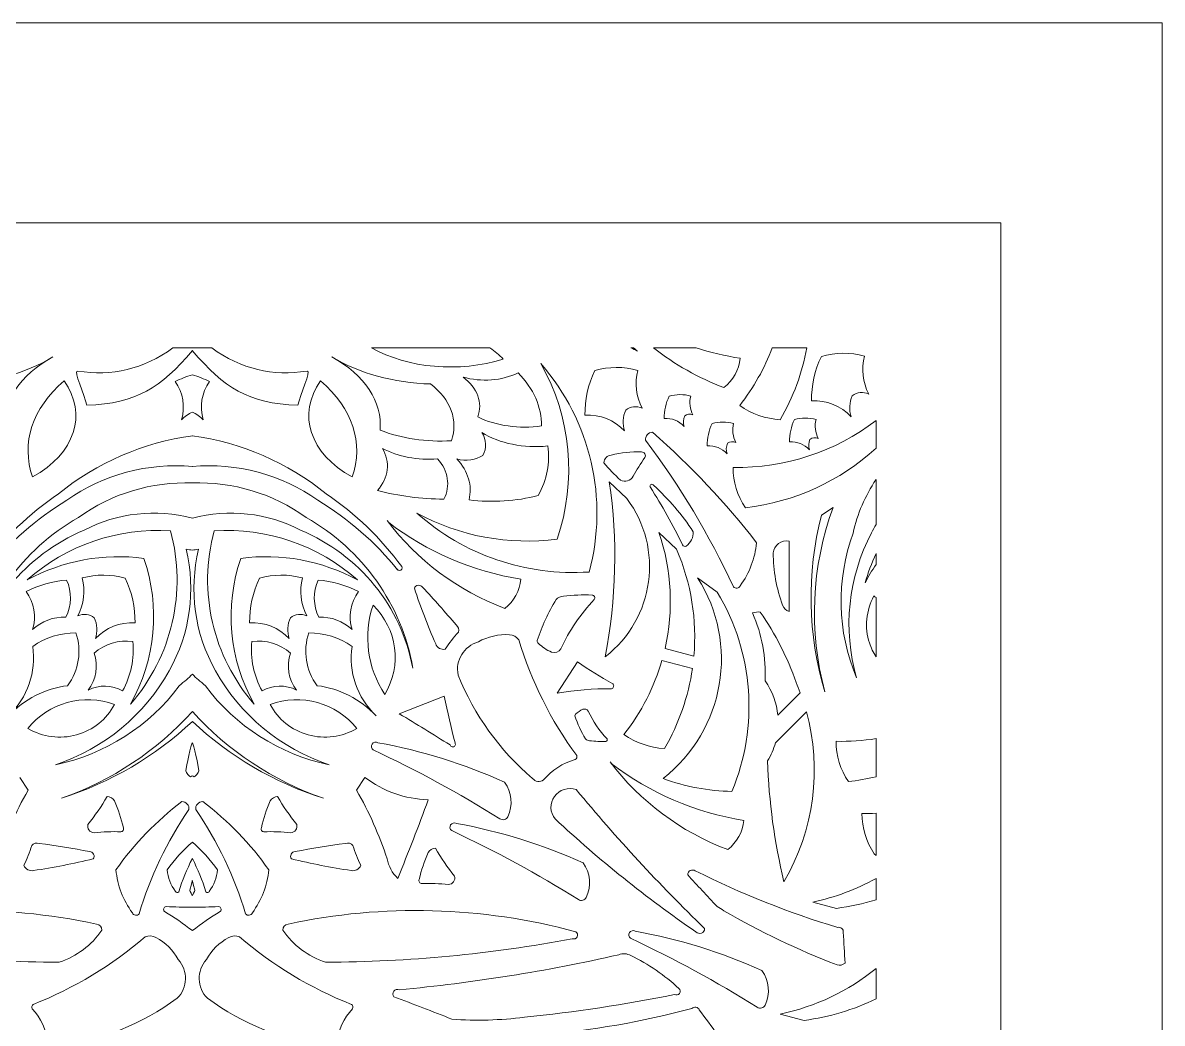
# Model space of a CAD drawing. Header units: millimetres. Extents: x -388 to 390, y -1187 to 1583.
# Drawn here: x -67.8 to 388, y 649.3 to 1049.5 of the extents above; entities that cross this region are included whole.
import ezdxf

# ---------------------------------------------------------------- set-up
doc = ezdxf.new("R2010")
doc.units = ezdxf.units.MM
doc.header["$MEASUREMENT"] = 0
doc.layers.add('Livello 1', color=7, linetype='Continuous')

msp = doc.modelspace()

# ---------------------------------------------------------------- linework, layer by layer
at = {"layer": 'Livello 1', "color": 2, "lineweight": 9}
msp.add_open_spline([(-388, -1049.5), (-388, -1049.5), (388, -1049.5), (388, -1049.5), (388, -1049.5), (388, -1049.5), (388, 1049.5), (388, 1049.5), (388, 1049.5), (388, 1049.5), (-388, 1049.5), (-388, 1049.5), (-388, 1049.5), (-388, 1049.5), (-388, -1049.5), (-388, -1049.5)], degree=3, knots=[0, 0, 0, 0, 0.2, 0.2, 0.2, 0.2, 0.4, 0.4, 0.4, 0.4, 0.6, 0.6, 0.6, 0.6, 1, 1, 1, 1], dxfattribs=at)
at = {"layer": 'Livello 1', "color": 177, "lineweight": 9}
for points in [[(388, 985.5001), (388, 985.5001), (388, -1014.5), (388, -1014.5)], [(-42.2595, 896.5009), (-22.0873, 897.2821), (-12.864, 903.4241), (0.0167, 918.3758)], [(42.2595, 896.5009), (22.0873, 897.2821), (12.864, 903.4241), (-0.0167, 918.3758)], [(251.6357, 916.0665), (257.2581, 917.6948), (263.2364, 917.7331), (268.88, 916.177)], [(-95.2995, 905.0307), (-80.6194, 905.4738), (-66.6505, 909.3044), (-55.799, 915.8628)], [(-55.799, 915.8628), (-68.9333, 908.7293), (-76.1084, 897.8366), (-75.0986, 886.5633)], [(55.799, 915.8628), (68.9333, 908.7293), (76.1084, 897.8366), (75.0986, 886.5633)], [(95.2995, 905.0307), (80.6194, 905.4738), (66.6505, 909.3044), (55.799, 915.8628)], [(139.4603, 913.1655), (151.5386, 891.6937), (153.8867, 866.256), (145.9361, 843.0134)], [(139.4603, 913.1655), (159.4134, 890.1349), (166.6094, 859.0163), (158.7327, 829.8223)], [(160.9891, 910.3704), (166.6113, 911.9987), (172.5898, 912.037), (178.2333, 910.4808)], [(219.1265, 915.301), (218.6766, 910.7064), (216.3401, 906.4874), (212.6521, 903.6104)], [(247.7032, 898.2342), (247.6013, 904.3945), (248.9467, 910.4955), (251.6357, 916.0663)], [(270.5808, 901.0096), (268.1666, 905.7002), (267.5627, 911.0856), (268.88, 916.1769)], [(0, 908.7422), (-2.3669, 908.0109), (-4.6698, 907.0882), (-6.8842, 905.9831)], [(0, 908.7422), (2.3669, 908.0109), (4.6698, 907.0882), (6.8842, 905.9831)], [(130.3012, 909.4334), (123.9016, 906.3435), (115.537, 905.7161), (108.2896, 907.7825)], [(108.2896, 907.7825), (114.0447, 903.4389), (116.2483, 897.499), (114.1971, 891.8593)], [(130.3012, 909.4334), (136.5124, 903.1606), (139.7866, 895.8009), (139.7121, 888.2798)], [(157.0565, 892.538), (156.9546, 898.6984), (158.3, 904.7993), (160.989, 910.3703)], [(179.9342, 895.3135), (177.5199, 900.004), (176.916, 905.3895), (178.2333, 910.4807)], [(-51.334, 906.2527), (-64.0579, 895.3858), (-68.681, 881.2614), (-63.9115, 867.8262)], [(-63.9113, 867.826), (-46.9833, 877.1883), (-41.806, 893.0064), (-51.334, 906.2527)], [(-4.3398, 890.7414), (-2.7751, 895.9363), (-3.7115, 901.5456), (-6.8843, 905.983)], [(4.3398, 890.7414), (2.7751, 895.9363), (3.7115, 901.5456), (6.8843, 905.983)], [(63.9113, 867.826), (46.9833, 877.1883), (41.806, 893.0064), (51.334, 906.2527)], [(51.334, 906.2527), (64.0579, 895.3858), (68.681, 881.2614), (63.9115, 867.8262)], [(95.2995, 905.0307), (103.397, 898.8051), (106.493, 890.366), (103.6236, 882.3395)], [(188.7979, 891.2385), (188.7468, 894.3187), (189.4196, 897.3691), (190.7641, 900.1545)], [(190.7641, 900.1547), (193.5753, 900.9687), (196.5644, 900.988), (199.3863, 900.2099)], [(200.2366, 892.6262), (199.0295, 894.9714), (198.7276, 897.6642), (199.3863, 900.2098)], [(247.7032, 898.2342), (253.6958, 898.6155), (259.5369, 896.2908), (263.5569, 891.9249)], [(263.5569, 891.9249), (262.6487, 894.6688), (262.8165, 897.6452), (264.0278, 900.2747)], [(264.0278, 900.2747), (265.8779, 901.7513), (268.4373, 902.0383), (270.5808, 901.0096)], [(0, 893.7982), (-1.5884, 892.9991), (-3.0523, 891.9702), (-4.3399, 890.7414)], [(0, 893.7982), (1.5884, 892.9991), (3.0523, 891.9702), (4.3399, 890.7414)], [(172.9103, 886.2287), (172.0021, 888.9726), (172.1698, 891.9491), (173.3811, 894.5786)], [(173.3811, 894.5787), (175.2312, 896.0552), (177.7906, 896.3422), (179.9342, 895.3135)], [(235.1621, 890.7503), (229.3136, 891.0686), (223.6862, 893.0459), (218.9665, 896.4409)], [(139.7121, 888.2795), (130.814, 886.9603), (121.5066, 888.2662), (114.1969, 891.8592)], [(157.0565, 892.538), (163.0492, 892.9193), (168.8903, 890.5947), (172.9103, 886.2287)], [(188.7979, 891.2385), (191.7941, 891.4291), (194.7147, 890.2668), (196.7247, 888.0838)], [(196.7247, 888.0838), (196.2706, 889.4557), (196.3545, 890.944), (196.9601, 892.2587)], [(196.9601, 892.2588), (197.8852, 892.9971), (199.165, 893.1405), (200.2366, 892.6262)], [(205.966, 880.2737), (205.915, 883.3539), (206.5878, 886.4044), (207.9322, 889.1898)], [(207.9322, 889.1899), (210.7435, 890.0041), (213.7326, 890.0232), (216.5544, 889.2451)], [(217.4048, 881.6615), (216.1977, 884.0068), (215.8958, 886.6995), (216.5544, 889.2451)], [(238.9297, 881.8594), (238.8787, 884.9395), (239.5514, 887.99), (240.8959, 890.7755)], [(240.8959, 890.7755), (243.707, 891.5897), (246.6962, 891.6089), (249.5181, 890.8308)], [(250.3684, 883.2471), (249.1614, 885.5924), (248.8595, 888.2851), (249.5181, 890.8308)], [(103.6236, 882.3394), (93.6749, 881.7458), (83.7061, 883.2219), (75.0987, 886.5631)], [(115.8285, 885.5945), (117.6715, 882.6925), (117.8201, 879.4346), (116.2452, 876.4554)], [(142.161, 880.2333), (132.5957, 879.2471), (122.8939, 881.2223), (115.8285, 885.5945)], [(184.0961, 885.697), (199.412, 872.3316), (213.3542, 857.531), (225.7231, 841.507)], [(0.1328, 884.3044), (-19.6153, 881.6519), (-38.2015, 873.6122), (-53.4987, 861.1052)], [(-0.1328, 884.3044), (19.6153, 881.6519), (38.2015, 873.6122), (53.4987, 861.1052)], [(142.161, 880.2333), (143.1896, 873.5334), (141.8868, 866.7604), (138.3531, 860.4365)], [(181.3237, 882.5045), (195.062, 864.2176), (206.836, 844.5925), (216.4585, 823.9408)], [(205.966, 880.2737), (208.9623, 880.4644), (211.8829, 879.302), (213.8928, 877.1191)], [(213.8928, 877.1191), (213.4387, 878.4911), (213.5227, 879.9793), (214.1283, 881.294)], [(214.1283, 881.294), (215.0534, 882.0323), (216.333, 882.1758), (217.4048, 881.6615)], [(238.9297, 881.8594), (241.9259, 882.0501), (244.8465, 880.8877), (246.8565, 878.7047)], [(246.8565, 878.7047), (246.4024, 880.0767), (246.4863, 881.5649), (247.0919, 882.8797)], [(247.0919, 882.8797), (248.017, 883.6179), (249.2967, 883.7615), (250.3684, 883.2471)], [(76.0184, 879.2856), (79.2594, 873.7767), (78.5442, 867.578), (74.0747, 862.4427)], [(98.0849, 875.1165), (90.1678, 874.4289), (82.1864, 875.937), (76.0184, 879.2856)], [(116.2452, 876.4553), (113.4829, 874.6708), (109.4152, 874.1142), (105.8301, 875.0304)], [(164.6477, 873.4968), (164.6293, 875.1244), (165.9484, 876.4655), (167.611, 876.5096)], [(167.6112, 876.5096), (171.5114, 877.6314), (175.5813, 878.0816), (179.639, 877.84)], [(176.3567, 868.1114), (177.7801, 870.6713), (179.3236, 873.1655), (180.9821, 875.5861)], [(0.1328, 872.0056), (-17.7609, 873.6287), (-35.647, 868.8256), (-50.1884, 858.4925)], [(-0.1328, 872.0056), (17.7609, 873.6287), (35.647, 868.8256), (50.1884, 858.4925)], [(98.0849, 875.1165), (102.3876, 870.2363), (103.3184, 864.3551), (100.64, 858.9702)], [(105.8301, 875.0304), (110.3639, 870.1517), (112.0895, 864.3437), (110.69, 858.6729)], [(171.2753, 866.6209), (168.8566, 868.7105), (166.6382, 871.012), (164.6477, 873.4968)], [(221.2509, 855.55), (218.0399, 860.3443), (216.3243, 865.9496), (216.313, 871.682)], [(176.3567, 868.1114), (175.3682, 866.3337), (173.0999, 865.6684), (171.2753, 866.6209)], [(0, 865.4609), (-16.284, 866.0203), (-32.3364, 861.1825), (-45.516, 851.6608)], [(0, 865.4609), (16.284, 866.0203), (32.3364, 861.1825), (45.516, 851.6608)], [(100.64, 858.9701), (91.5286, 859.0055), (82.5154, 860.1837), (74.0747, 862.4426)], [(166.8036, 865.9306), (170.1978, 842.657), (169.6439, 818.9946), (165.1643, 795.8975)], [(166.8036, 865.9306), (166.8036, 865.9306), (173.8573, 859.1784), (173.8573, 859.1784)], [(183.1447, 863.8245), (187.9306, 856.3645), (192.2672, 848.6294), (196.1307, 840.662)], [(184.5618, 864.4816), (190.5699, 858.9751), (195.8819, 852.7482), (200.3732, 845.9468)], [(-53.4987, 861.1052), (-65.2413, 853.1887), (-75.4862, 843.3325), (-83.7747, 831.9776)], [(-50.1884, 858.4925), (-62.4207, 851.1219), (-73.2331, 841.7034), (-82.1315, 830.6674)], [(50.1884, 858.4925), (62.4207, 851.1219), (73.2331, 841.7034), (82.1315, 830.6674)], [(53.4987, 861.1052), (65.2413, 853.1887), (75.4862, 843.3325), (83.7747, 831.9776)], [(138.353, 860.4363), (129.5574, 858.1271), (119.9671, 857.5157), (110.69, 858.6728)], [(173.8573, 859.1784), (188.7403, 839.2094), (184.9077, 811.3109), (165.1643, 795.8975)], [(0, 851.3809), (-14.4886, 855.2255), (-30.0014, 853.5241), (-43.3258, 846.5105)], [(0, 851.3809), (14.4886, 855.2255), (30.0014, 853.5241), (43.3258, 846.5105)], [(145.9359, 843.013), (126.5736, 840.4493), (106.8837, 844.1002), (89.8215, 853.4178)], [(158.7326, 829.8217), (133.4321, 828.1374), (108.5301, 836.6641), (89.8215, 853.4178)], [(253.0355, 781.8669), (246.1434, 804.878), (245.6842, 829.2772), (251.7058, 852.5211)], [(253.0355, 781.8669), (246.5086, 806.2174), (247.662, 831.9307), (256.3442, 855.628)], [(256.3445, 855.6285), (256.3445, 855.6285), (251.7059, 852.5218), (251.7059, 852.5218)], [(-45.516, 851.6608), (-68.2255, 838.793), (-83.8738, 816.6699), (-88.1843, 791.3379)], [(45.516, 851.6608), (68.2255, 838.793), (83.8738, 816.6699), (88.1843, 791.3379)], [(124.9784, 815.2598), (106.1988, 822.3588), (89.8688, 834.5367), (77.893, 850.3733)], [(131.4527, 826.9506), (112.0909, 830.0223), (93.8411, 837.8483), (78.4089, 849.6968)], [(-43.3258, 846.5105), (-66.8419, 836.7161), (-83.7147, 815.9637), (-88.1843, 791.3379)], [(-8.7177, 846.2653), (-29.7653, 847.6665), (-50.4814, 840.5731), (-66.0451, 826.6356)], [(-24.7503, 776.9311), (-8.1512, 796.0905), (-2.1649, 821.9782), (-8.7175, 846.2648)], [(24.7503, 776.9311), (8.1512, 796.0905), (2.1649, 821.9782), (8.7175, 846.2648)], [(8.7177, 846.2653), (29.7653, 847.6665), (50.4814, 840.5731), (66.0451, 826.6356)], [(43.3258, 846.5105), (66.8419, 836.7161), (83.7147, 815.9637), (88.1843, 791.3379)], [(186.6802, 845.6598), (186.6802, 845.6598), (193.7339, 838.9075), (193.7339, 838.9075)], [(186.6802, 845.6598), (191.8388, 830.4689), (192.551, 814.4412), (189.1102, 799.2671)], [(200.3732, 845.9468), (200.5422, 843.6436), (199.4616, 841.4546), (197.5466, 840.2211)], [(265.6607, 787.5448), (257.9567, 806.0065), (257.4871, 826.6014), (264.342, 845.381)], [(265.6607, 787.5448), (260.1807, 806.9323), (262.3401, 827.6267), (271.7113, 845.53)], [(-9.2688, 790.348), (-0.8994, 805.1495), (1.5078, 822.4802), (-2.5207, 838.9309)], [(0.0001, 838.5659), (-0.7402, 838.6837), (-1.5364, 838.7948), (-2.5208, 838.9313)], [(9.2688, 790.348), (0.8994, 805.1495), (-1.5078, 822.4802), (2.5207, 838.9309)], [(-0.0001, 838.5659), (0.7402, 838.6837), (1.5364, 838.7948), (2.5208, 838.9313)], [(193.7339, 838.9075), (199.6306, 825.2443), (201.9088, 810.5718), (200.647, 796.1757)], [(225.7231, 841.507), (225.1388, 835.3142), (222.8724, 829.3872), (219.159, 824.3404)], [(238.7242, 813.9818), (238.7242, 813.9818), (238.7242, 842.1481), (238.7242, 842.1481)], [(-19.3633, 835.2914), (-35.4709, 837.4241), (-51.851, 834.3869), (-66.0451, 826.6356)], [(-24.7503, 776.9311), (-14.7024, 794.7936), (-12.749, 815.9554), (-19.3632, 835.291)], [(24.7503, 776.9311), (14.7024, 794.7936), (12.749, 815.9554), (19.3632, 835.291)], [(19.3633, 835.2914), (35.4709, 837.4241), (51.851, 834.3869), (66.0451, 826.6356)], [(236.1579, 816.4936), (233.6677, 823.2259), (232.4006, 830.3329), (232.4134, 837.4928)], [(-50.2856, 826.6153), (-55.9163, 826.0901), (-61.3951, 824.5291), (-66.4338, 822.0143)], [(-50.5783, 811.765), (-48.307, 816.4445), (-48.2003, 821.8535), (-50.2856, 826.6152)], [(-45.7964, 812.2624), (-43.3821, 816.953), (-42.7782, 822.3384), (-44.0955, 827.4297)], [(-26.8513, 827.3194), (-32.4735, 828.9476), (-38.4518, 828.9859), (-44.0955, 827.4298)], [(-22.9187, 809.487), (-22.8168, 815.6474), (-24.1622, 821.7482), (-26.8511, 827.3191)], [(22.9187, 809.487), (22.8168, 815.6474), (24.1622, 821.7482), (26.8511, 827.3191)], [(26.8513, 827.3194), (32.4735, 828.9476), (38.4518, 828.9859), (44.0955, 827.4298)], [(45.7964, 812.2624), (43.3821, 816.953), (42.7782, 822.3384), (44.0955, 827.4297)], [(50.5783, 811.765), (48.307, 816.4445), (48.2003, 821.8535), (50.2856, 826.6152)], [(50.2856, 826.6153), (55.9163, 826.0901), (61.3951, 824.5291), (66.4338, 822.0143)], [(131.4527, 826.9506), (131.0029, 822.356), (128.6663, 818.1369), (124.9784, 815.2598)], [(202.1255, 827.5141), (218.9263, 801.1912), (213.026, 766.7394), (188.3733, 747.2161)], [(202.1255, 827.5141), (202.1255, 827.5141), (210.0215, 821.7232), (210.0215, 821.7232)], [(-63.8894, 806.7726), (-62.3246, 811.9674), (-63.261, 817.5768), (-66.4338, 822.0142)], [(63.8894, 806.7726), (62.3246, 811.9674), (63.261, 817.5768), (66.4338, 822.0142)], [(97.3551, 801.0692), (94.1405, 808.3471), (91.2917, 815.7747), (88.8189, 823.3253)], [(92.1181, 823.703), (96.7042, 818.7754), (101.1867, 813.7565), (105.5632, 808.6497)], [(148.4347, 820.1027), (152.2468, 820.6089), (156.0973, 820.7821), (159.941, 820.6207)], [(210.0215, 821.7232), (224.5433, 797.5161), (226.6988, 768.0663), (215.8507, 742.0808)], [(77.0017, 780.8659), (70.0009, 791.4557), (68.2685, 804.5755), (72.2884, 816.5591)], [(72.2885, 816.5593), (82.0086, 807.1131), (83.9487, 792.4201), (77.0017, 780.8659)], [(138.0109, 802.3796), (139.8374, 808.1394), (142.3708, 813.6611), (145.5555, 818.824)], [(145.5555, 818.824), (146.2613, 819.6633), (147.3245, 820.1355), (148.4347, 820.1027)], [(147.4114, 799.0613), (150.718, 806.3359), (155.2479, 813.0162), (160.8127, 818.8243)], [(238.7242, 813.982), (237.5282, 814.4015), (236.5868, 815.3231), (236.1579, 816.4936)], [(-50.5783, 811.765), (-55.5281, 811.9633), (-60.3427, 810.1575), (-63.8894, 806.7726)], [(-39.2432, 811.5275), (-41.0934, 813.0041), (-43.6528, 813.2912), (-45.7964, 812.2624)], [(-38.7724, 803.1776), (-37.8642, 805.9215), (-38.032, 808.8981), (-39.2432, 811.5274)], [(38.7724, 803.1776), (37.8642, 805.9215), (38.032, 808.8981), (39.2432, 811.5274)], [(39.2432, 811.5275), (41.0934, 813.0041), (43.6528, 813.2912), (45.7964, 812.2624)], [(50.5783, 811.765), (55.5281, 811.9633), (60.3427, 810.1575), (63.8894, 806.7726)], [(224.1215, 813.4319), (225.0991, 813.8196), (226.1677, 813.9331), (227.2075, 813.7598)], [(224.1215, 813.4319), (227.892, 804.8662), (229.6082, 795.5693), (229.1385, 786.254)], [(227.2075, 813.7598), (233.2694, 805.0606), (238.096, 795.5962), (241.5552, 785.626)], [(-22.9187, 809.487), (-28.9114, 809.8682), (-34.7524, 807.5436), (-38.7724, 803.1776)], [(22.9187, 809.487), (28.9114, 809.8682), (34.7524, 807.5436), (38.7724, 803.1776)], [(105.5632, 808.6497), (106.4615, 807.9694), (106.8085, 806.7994), (106.4219, 805.7542)], [(-46.578, 805.4834), (-52.7764, 805.4861), (-58.8224, 803.6019), (-63.8779, 800.0919)], [(-49.9158, 784.3576), (-45.4055, 790.4681), (-44.164, 798.325), (-46.578, 805.4833)], [(-23.7913, 802.0231), (-29.3981, 802.7438), (-35.0487, 801.0505), (-39.2818, 797.3812)], [(23.7913, 802.0231), (29.3981, 802.7438), (35.0487, 801.0505), (39.2818, 797.3812)], [(49.9158, 784.3576), (45.4055, 790.4681), (44.164, 798.325), (46.578, 805.4833)], [(46.578, 805.4834), (52.7764, 805.4861), (58.8224, 803.6019), (63.8779, 800.0919)], [(101.1932, 798.9364), (102.725, 801.3569), (104.4748, 803.6387), (106.4219, 805.7542)], [(114.4278, 801.9275), (118.2168, 803.9963), (122.5252, 804.9778), (126.8583, 804.7593)], [(126.8583, 804.7593), (128.3486, 804.6538), (129.7182, 803.9191), (130.6109, 802.7466)], [(153.7743, 756.4503), (143.414, 770.4779), (135.5799, 786.1355), (130.6109, 802.7466)], [(138.4469, 801.2525), (138.0881, 801.5119), (137.9177, 801.9527), (138.0109, 802.3796)], [(-73.4749, 772.351), (-65.9228, 779.5613), (-62.3549, 789.8745), (-63.8779, 800.0917)], [(-27.9237, 782.2394), (-24.5834, 788.2909), (-23.1457, 795.1739), (-23.7913, 802.0229)], [(27.9237, 782.2394), (24.5834, 788.2909), (23.1457, 795.1739), (23.7913, 802.0229)], [(73.4749, 772.351), (65.9228, 779.5613), (62.3549, 789.8745), (63.8779, 800.0917)], [(101.1932, 798.9364), (99.5444, 798.5796), (97.887, 799.5007), (97.3551, 801.0692)], [(106.3423, 788.6114), (105.1216, 794.4272), (108.6247, 800.1963), (114.4278, 801.9275)], [(143.6918, 797.7838), (141.7591, 798.6475), (139.9866, 799.8197), (138.4469, 801.2525)], [(147.4114, 799.0613), (146.6112, 797.8588), (145.0842, 797.3343), (143.6918, 797.7838)], [(200.6465, 796.176), (200.6465, 796.176), (189.1101, 799.2672), (189.1101, 799.2672)], [(-41.6648, 782.5529), (-38.4528, 786.8219), (-37.5638, 792.3534), (-39.2816, 797.3811)], [(41.6648, 782.5529), (38.4528, 786.8219), (37.5638, 792.3534), (39.2816, 797.3811)], [(154.0735, 793.8882), (154.0735, 793.8882), (145.9977, 781.3667), (145.9977, 781.3667)], [(168.1724, 785.1561), (163.2933, 787.7796), (158.5847, 790.6958), (154.0735, 793.8882)], [(187.8754, 794.4696), (184.8264, 783.8981), (179.723, 773.8412), (172.6682, 764.8941)], [(187.8752, 794.4695), (187.8752, 794.4695), (200.068, 791.2026), (200.068, 791.2026)], [(-54.7478, 752.7119), (-35.3041, 759.2361), (-19.073, 772.6681), (-9.2688, 790.348)], [(-5.2322, 784.3122), (-3.1292, 786.0621), (-1.5235, 787.4347), (0, 788.932)], [(5.2322, 784.3122), (3.1292, 786.0621), (1.5235, 787.4347), (0, 788.932)], [(54.7478, 752.7119), (35.3041, 759.2361), (19.073, 772.6681), (9.2688, 790.348)], [(136.1128, 747.2459), (122.9054, 758.4651), (112.6875, 772.6625), (106.3423, 788.6114)], [(200.0685, 791.2026), (198.4535, 780.0786), (194.7063, 769.211), (188.8638, 759.2034)], [(-49.9158, 784.3576), (-58.957, 783.1598), (-67.2884, 778.9138), (-73.4749, 772.351)], [(-54.7478, 752.7119), (-34.8287, 756.917), (-17.1966, 768.1696), (-5.2323, 784.3122)], [(-27.9237, 782.2394), (-32.1268, 784.7086), (-37.3486, 784.8278), (-41.6648, 782.5529)], [(54.7478, 752.7119), (34.8287, 756.917), (17.1966, 768.1696), (5.2323, 784.3122)], [(27.9237, 782.2394), (32.1268, 784.7086), (37.3486, 784.8278), (41.6648, 782.5529)], [(49.9158, 784.3576), (58.957, 783.1598), (67.2884, 778.9138), (73.4749, 772.351)], [(229.1385, 786.254), (232.04, 782.083), (233.7487, 777.3586), (234.2505, 772.5328)], [(241.5552, 785.626), (242.1448, 784.2598), (242.6982, 782.8832), (243.2156, 781.498)], [(-31.1329, 776.8358), (-43.5801, 781.3782), (-57.5997, 777.4939), (-65.7665, 767.24)], [(31.1329, 776.8358), (43.5801, 781.3782), (57.5997, 777.4939), (65.7665, 767.24)], [(82.7959, 773.0964), (82.7959, 773.0964), (100.7275, 780.107), (100.7275, 780.107)], [(105.0905, 761.4301), (103.5493, 767.6361), (102.0948, 773.8623), (100.7275, 780.107)], [(145.9977, 781.3667), (153.1388, 782.6186), (160.3856, 783.2014), (167.6398, 783.107)], [(243.2156, 781.4979), (243.2156, 781.4979), (234.2505, 772.5328), (234.2505, 772.5328)], [(158.3671, 774.1945), (157.9167, 774.8714), (157.0571, 775.1666), (156.2734, 774.9136)], [(-52.4051, 739.309), (-32.1756, 746.3931), (-14.1703, 758.3415), (0, 773.9708)], [(52.4051, 739.309), (32.1756, 746.3931), (14.1703, 758.3415), (0, 773.9708)], [(82.7959, 773.0964), (89.6263, 769.0279), (96.404, 764.8752), (103.1274, 760.6393)], [(153.3211, 772.9612), (153.1191, 772.8151), (153.0231, 772.567), (153.0756, 772.3267)], [(153.0756, 772.3267), (154.1037, 769.0846), (155.5298, 765.9764), (157.3225, 763.0703)], [(156.2734, 774.9136), (155.1854, 774.4275), (154.1877, 773.7677), (153.3211, 772.9612)], [(158.3671, 774.1945), (160.2284, 770.0997), (162.7782, 766.3394), (165.9106, 763.0701)], [(245.6791, 773.865), (245.6791, 773.865), (233.2698, 761.4557), (233.2698, 761.4557)], [(245.6791, 773.865), (251.9029, 751.1047), (248.7956, 726.666), (236.6851, 705.9219)], [(-52.4051, 739.309), (-32.7488, 745.5781), (-14.8454, 756.104), (0.0001, 770.0467)], [(52.4051, 739.309), (32.7488, 745.5781), (14.8454, 756.104), (-0.0001, 770.0467)], [(74.2578, 761.5275), (91.7502, 758.374), (108.769, 753.0852), (124.9157, 745.7847)], [(157.3225, 763.0703), (157.7197, 762.5978), (158.3182, 762.3321), (158.9431, 762.3505)], [(158.9431, 762.3505), (161.0889, 762.0656), (163.2564, 761.968), (165.4199, 762.0589)], [(188.8638, 759.2034), (183.0152, 759.5218), (177.3879, 761.4991), (172.6682, 764.8941)], [(233.2698, 761.4557), (232.5561, 758.9755), (231.5058, 756.5628), (230.1168, 754.2837)], [(262.4374, 745.9709), (259.2264, 750.7652), (257.5107, 756.3704), (257.4995, 762.1028)], [(72.3687, 758.6706), (89.8174, 750.5001), (106.7437, 741.3012), (123.0539, 731.1244)], [(140.5045, 746.6318), (143.7462, 750.5606), (148.1514, 753.4105), (153.1149, 754.7903)], [(153.7743, 756.4503), (153.9939, 755.8138), (153.7162, 755.1147), (153.1149, 754.7903)], [(214.1751, 718.7821), (195.3956, 725.8809), (179.0656, 738.0588), (167.0898, 753.8955)], [(220.6495, 730.4727), (201.2877, 733.5445), (183.0378, 741.3704), (167.6058, 753.2189)], [(236.6851, 705.9219), (232.8456, 721.7865), (230.6452, 737.9884), (230.1168, 754.2837)], [(-69.0374, 747.6567), (-69.0374, 747.6567), (-65.7329, 742.5327), (-65.7329, 742.5327)], [(69.0374, 747.6567), (69.0374, 747.6567), (65.7329, 742.5327), (65.7329, 742.5327)], [(94.3382, 738.737), (85.1504, 739.0036), (76.2883, 742.1278), (69.0374, 747.6567)], [(124.9157, 745.7847), (127.8645, 741.7411), (128.3542, 736.4551), (126.1965, 731.9586)], [(140.5045, 746.6318), (139.1084, 745.6537), (137.1731, 745.9244), (136.1128, 747.2459)], [(215.8507, 742.0808), (206.4567, 742.2209), (197.1591, 743.9584), (188.3733, 747.2161)], [(-65.7329, 742.5327), (-70.7013, 733.8191), (-74.7877, 724.6511), (-77.9338, 715.1596)], [(-41.7858, 728.8708), (-38.9186, 732.3685), (-36.3462, 736.0884), (-34.0943, 739.9937)], [(-31.1741, 738.2889), (-31.772, 739.3216), (-32.8816, 739.9694), (-34.0943, 739.9937)], [(31.1741, 738.2889), (31.772, 739.3216), (32.8816, 739.9694), (34.0943, 739.9937)], [(41.7858, 728.8708), (38.9186, 732.3685), (36.3462, 736.0884), (34.0943, 739.9937)], [(65.7329, 742.5327), (70.7013, 733.8191), (74.7877, 724.6511), (77.9338, 715.1596)], [(94.3382, 738.737), (90.5277, 728.1597), (86.4607, 717.6728), (82.1405, 707.2848)], [(204.9478, 687.2102), (186.7887, 704.8149), (169.6284, 723.3795), (153.544, 742.8207)], [(-27.6082, 727.5469), (-28.4532, 731.2282), (-29.6471, 734.8244), (-31.1741, 738.2889)], [(-4.1521, 737.991), (-14.3593, 730.2885), (-23.2724, 721.071), (-30.5683, 710.6726)], [(-1.3797, 734.7986), (-10.1441, 721.971), (-16.8624, 707.9126), (-21.3036, 693.1064)], [(1.3797, 734.7986), (10.1441, 721.971), (16.8624, 707.9126), (21.3036, 693.1064)], [(4.1521, 737.991), (14.3593, 730.2885), (23.2724, 721.071), (30.5683, 710.6726)], [(27.6082, 727.5469), (28.4532, 731.2282), (29.6471, 734.8244), (31.1741, 738.2889)], [(201.4121, 685.8879), (181.5371, 699.5539), (162.7344, 714.6556), (145.1615, 731.0667)], [(220.6495, 730.4727), (220.1997, 725.8781), (217.8631, 721.659), (214.1751, 718.7821)], [(-28.6502, 725.935), (-32.2197, 726.0373), (-35.7922, 725.8887), (-39.34, 725.4904)], [(28.6502, 725.935), (32.2197, 726.0373), (35.7922, 725.8887), (39.34, 725.4904)], [(103.7499, 726.3886), (121.1988, 718.2181), (138.1249, 709.0192), (154.4351, 698.8423)], [(105.6391, 729.2454), (123.1314, 726.092), (140.1503, 720.8031), (156.2969, 713.5026)], [(-67.3969, 712.5066), (-66.1033, 715.0568), (-65.0451, 717.7151), (-64.2352, 720.4497)], [(-61.2685, 721.2626), (-62.3328, 721.6508), (-63.5316, 721.3224), (-64.2352, 720.4497)], [(-41.1091, 718.0216), (-47.8056, 719.2362), (-54.5268, 720.3167), (-61.2685, 721.2626)], [(0, 721.7833), (-3.8004, 718.5011), (-7.1778, 714.7701), (-10.0527, 710.6726)], [(0, 721.7833), (3.8004, 718.5011), (7.1778, 714.7701), (10.0527, 710.6726)], [(41.1091, 718.0216), (47.8056, 719.2362), (54.5268, 720.3167), (61.2685, 721.2626)], [(61.2685, 721.2626), (62.3328, 721.6508), (63.5316, 721.3224), (64.2352, 720.4497)], [(67.3969, 712.5066), (66.1033, 715.0568), (65.0451, 717.7151), (64.2352, 720.4497)], [(90.7517, 706.8586), (91.5968, 710.5399), (92.7907, 714.1362), (94.3177, 717.6006)], [(94.3177, 717.6006), (94.9155, 718.6333), (96.0252, 719.2811), (97.2378, 719.3054)], [(104.9294, 708.1825), (102.0622, 711.6803), (99.4898, 715.4002), (97.2378, 719.3054)], [(-67.3969, 712.5066), (-66.8371, 710.9475), (-65.1635, 710.0551), (-63.5213, 710.44)], [(-63.5213, 710.44), (-55.5073, 711.6051), (-47.5564, 713.1534), (-39.6971, 715.0792)], [(0, 715.1794), (-2.2266, 710.9318), (-4.0427, 706.4825), (-5.4203, 701.8895)], [(0, 715.1794), (2.2266, 710.9318), (4.0427, 706.4825), (5.4203, 701.8895)], [(63.5213, 710.44), (55.5073, 711.6051), (47.5564, 713.1534), (39.6971, 715.0792)], [(67.3969, 712.5066), (66.8371, 710.9475), (65.1635, 710.0551), (63.5213, 710.44)], [(82.1405, 707.2848), (79.9642, 709.4384), (78.4988, 712.1817), (77.9338, 715.1596)], [(156.2969, 713.5026), (159.2457, 709.4591), (159.7354, 704.173), (157.5777, 699.6765)], [(-30.5683, 710.6726), (-29.9839, 704.4798), (-27.7175, 698.5528), (-24.004, 693.506)], [(-10.0527, 710.6726), (-9.7605, 707.5762), (-8.6273, 704.6127), (-6.7706, 702.0893)], [(10.0527, 710.6726), (9.7605, 707.5762), (8.6273, 704.6127), (6.7706, 702.0893)], [(30.5683, 710.6726), (29.9839, 704.4798), (27.7175, 698.5528), (24.004, 693.506)], [(209.9017, 696.0493), (205.9357, 700.2408), (202.0213, 704.4787), (198.1593, 708.7622)], [(258.2064, 687.6509), (238.5515, 693.5649), (219.4645, 701.1546), (201.1648, 710.3326)], [(91.7937, 705.2468), (95.3633, 705.349), (98.9358, 705.2004), (102.4836, 704.8021)], [(248.1894, 697.8024), (248.1894, 697.8024), (257.7151, 695.2843), (257.7151, 695.2843)], [(-38.3357, 688.9944), (-76.3661, 697.1651), (-115.8606, 696.1171), (-153.3827, 685.9415)], [(0, 686.3911), (-3.5612, 689.1471), (-7.2891, 691.6943), (-11.1643, 694.018)], [(-10.4972, 696.029), (-7.0017, 695.8216), (-3.4998, 695.747), (0, 695.8057)], [(10.4972, 696.029), (7.0017, 695.8216), (3.4998, 695.747), (0, 695.8057)], [(0, 686.3911), (3.5612, 689.1471), (7.2891, 691.6943), (11.1643, 694.018)], [(38.3357, 688.9944), (76.3661, 697.1651), (115.8606, 696.1171), (153.3827, 685.9415)], [(209.9017, 696.0493), (210.8235, 695.5219), (211.7223, 694.9569), (212.5956, 694.3558)], [(257.9595, 672.6849), (242.2645, 678.6965), (227.0935, 685.9439), (212.5956, 694.3558)], [(-36.1899, 686.565), (-36.123, 687.8072), (-37.0701, 688.8794), (-38.3357, 688.9944)], [(36.1899, 686.565), (36.123, 687.8072), (37.0701, 688.8794), (38.3357, 688.9944)], [(-63.6875, 656.8821), (-47.2756, 663.3328), (-32.1112, 672.4814), (-18.8495, 683.9329)], [(-53.3085, 673.7625), (-46.2994, 676.0357), (-40.2719, 680.5435), (-36.1899, 686.565)], [(-14.5785, 683.6748), (-15.8962, 684.364), (-17.455, 684.4581), (-18.8495, 683.9329)], [(14.5785, 683.6748), (15.8962, 684.364), (17.455, 684.4581), (18.8495, 683.9329)], [(63.6875, 656.8821), (47.2756, 663.3328), (32.1112, 672.4814), (18.8495, 683.9329)], [(53.3085, 673.7625), (46.2994, 676.0357), (40.2719, 680.5435), (36.1899, 686.565)], [(177.1945, 686.1689), (194.6869, 683.0155), (211.7057, 677.7266), (227.8524, 670.4261)], [(260.4114, 685.7002), (260.6619, 681.5934), (260.8961, 677.4857), (261.1138, 673.3771)], [(-151.9943, 683.1278), (-119.4709, 676.9905), (-86.4307, 673.855), (-53.3085, 673.7625)], [(-5.6112, 674.787), (-7.687, 678.5157), (-10.795, 681.5961), (-14.5785, 683.6748)], [(5.6112, 674.787), (7.687, 678.5157), (10.795, 681.5961), (14.5785, 683.6748)], [(151.9943, 683.1278), (119.4709, 676.9905), (86.4307, 673.855), (53.3085, 673.7625)], [(175.3054, 683.312), (192.7543, 675.1416), (209.6804, 665.9426), (225.9906, 655.7658)], [(-6.0362, 659.303), (-1.8321, 663.5833), (-1.648, 670.2918), (-5.6112, 674.787)], [(6.0362, 659.303), (1.8321, 663.5833), (1.648, 670.2918), (5.6112, 674.787)], [(170.5854, 676.7363), (141.6638, 670.1621), (112.3269, 665.4794), (82.7696, 662.7192)], [(170.5854, 676.7363), (172.1532, 677.3479), (173.9201, 677.2278), (175.3864, 676.4098)], [(175.3864, 676.4098), (182.4454, 672.9847), (188.9422, 668.5471), (194.6615, 663.2436)], [(227.8524, 670.4261), (230.8012, 666.3826), (231.2909, 661.0965), (229.1332, 656.6)], [(261.1138, 673.3771), (260.26, 672.6195), (259.0623, 672.3566), (257.9595, 672.6849)], [(-63.6875, 656.8821), (-64.2203, 656.4585), (-64.3668, 655.7221), (-64.0353, 655.1338)], [(-53.7721, 639.8729), (-36.4844, 642.4615), (-20.1006, 649.1302), (-6.0362, 659.303)], [(53.7721, 639.8729), (36.4844, 642.4615), (20.1006, 649.1302), (6.0362, 659.303)], [(63.6875, 656.8821), (64.2203, 656.4585), (64.3668, 655.7221), (64.0353, 655.1338)], [(80.656, 659.918), (88.4038, 656.9913), (96.1324, 654.0161), (103.8413, 650.9927)], [(192.8473, 660.8243), (173.0215, 656.7977), (152.9979, 653.7679), (132.8554, 651.7471)], [(-57.8209, 641.6476), (-58.4194, 646.6632), (-60.5903, 651.3744), (-64.0353, 655.1338)], [(57.8209, 641.6476), (58.4194, 646.6632), (60.5903, 651.3744), (64.0353, 655.1338)], [(199.8779, 655.2198), (180.0314, 649.9543), (159.7513, 646.4024), (139.2705, 644.6049)], [(202.8066, 654.722), (205.2582, 651.3799), (207.6966, 648.0286), (210.1215, 644.6679)], [(235.2212, 652.9985), (235.2212, 652.9985), (244.7469, 650.4804), (244.7469, 650.4804)], [(132.8554, 651.7471), (123.2369, 650.5117), (113.5132, 650.2589), (103.8413, 650.9927)]]:
    msp.add_open_spline(points, degree=3, dxfattribs=at)
at = {"layer": 'Livello 1', "color": 242, "lineweight": 9}
msp.add_open_spline([(323.5, -969.5005), (323.5, -969.5005), (-323.5, -969.5005), (-323.5, -969.5005), (-323.5, -969.5005), (-323.5, -969.5005), (-323.5, 969.5005), (-323.5, 969.5005), (-323.5, 969.5005), (-323.5, 969.5005), (323.5, 969.5005), (323.5, 969.5005), (323.5, 969.5005), (323.5, 969.5005), (323.5, 60.8387), (323.5, 60.8387), (323.5, 60.8387), (323.5, 60.8387), (257.4997, -137.4998), (257.4997, -137.4998), (257.4997, -137.4998), (257.4997, -137.4998), (323.5, -174.5014), (323.5, -174.5014), (323.5, -174.5014), (323.5, -174.5014), (323.5, -969.5005), (323.5, -969.5005)], degree=3, knots=[0, 0, 0, 0, 0.125, 0.125, 0.125, 0.125, 0.25, 0.25, 0.25, 0.25, 0.375, 0.375, 0.375, 0.375, 0.5, 0.5, 0.5, 0.5, 0.625, 0.625, 0.625, 0.625, 0.75, 0.75, 0.75, 0.75, 1, 1, 1, 1], dxfattribs=at)
at = {"layer": 'Livello 1', "color": 177, "lineweight": 9}
for points, knots in [([(-42.2595, 896.5009), (-42.951, 900.5824), (-47.7883, 910.4699), (-45.8763, 910.1751), (-45.8763, 910.1751), (-32.1793, 908.0624), (-19.6339, 910.8465), (-7.754, 919.5004), (-7.754, 919.5004), (-7.754, 919.5004), (7.754, 919.5004), (7.754, 919.5004), (7.754, 919.5004), (19.6339, 910.8465), (32.1793, 908.0624), (45.8763, 910.1751), (45.8763, 910.1751), (47.7883, 910.4699), (42.951, 900.5824), (42.2595, 896.5009)], [0, 0, 0, 0, 0.16666667, 0.16666667, 0.16666667, 0.16666667, 0.33333333, 0.33333333, 0.33333333, 0.33333333, 0.5, 0.5, 0.5, 0.5, 0.66666667, 0.66666667, 0.66666667, 0.66666667, 1, 1, 1, 1]), ([(124.3914, 915.0129), (106.821, 909.4409), (86.1906, 911.3199), (71.6534, 919.5004), (71.6534, 919.5004), (71.6534, 919.5004), (119.0167, 919.5005), (119.0167, 919.5005), (119.0167, 919.5005), (121.0333, 918.1508), (122.839, 916.6486), (124.3914, 915.0129)], [0, 0, 0, 0, 0.25, 0.25, 0.25, 0.25, 0.5, 0.5, 0.5, 0.5, 1, 1, 1, 1]), ([(178.029, 918.1425), (177.1683, 918.6125), (176.2994, 919.0652), (175.4231, 919.5005), (175.4231, 919.5005), (175.4231, 919.5005), (176.4708, 919.5005), (176.4708, 919.5005), (176.4708, 919.5005), (176.9957, 919.0553), (177.5152, 918.6026), (178.029, 918.1425)], [0, 0, 0, 0, 0.25, 0.25, 0.25, 0.25, 0.5, 0.5, 0.5, 0.5, 1, 1, 1, 1]), ([(212.6521, 903.6104), (202.4238, 907.4767), (192.9217, 912.8499), (184.4542, 919.5004), (184.4542, 919.5004), (184.4542, 919.5004), (201.51, 919.5004), (201.51, 919.5004), (201.51, 919.5004), (207.2418, 917.6592), (213.1309, 916.2521), (219.1265, 915.301)], [0, 0, 0, 0, 0.25, 0.25, 0.25, 0.25, 0.5, 0.5, 0.5, 0.5, 1, 1, 1, 1]), ([(218.9665, 896.4409), (224.5558, 903.5294), (228.9203, 911.3147), (232.0086, 919.5003), (232.0086, 919.5003), (232.0086, 919.5003), (245.833, 919.5004), (245.833, 919.5004), (245.833, 919.5004), (244.0004, 909.5125), (240.4344, 899.7811), (235.1621, 890.7503)], [0, 0, 0, 0, 0.25, 0.25, 0.25, 0.25, 0.5, 0.5, 0.5, 0.5, 1, 1, 1, 1]), ([(216.313, 871.682), (237.166, 871.244), (257.361, 877.9755), (273.5, 890.4698), (273.5, 890.4698), (273.5, 890.4698), (273.5, 879.3184), (273.5, 879.3184), (273.5, 879.3184), (259.228, 866.2125), (240.9458, 857.8088), (221.2509, 855.55)], [0, 0, 0, 0, 0.25, 0.25, 0.25, 0.25, 0.5, 0.5, 0.5, 0.5, 1, 1, 1, 1]), ([(181.3237, 882.5045), (181.2038, 883.2983), (181.4395, 884.1043), (181.9705, 884.7158), (181.9705, 884.7158), (182.5015, 885.3272), (183.2762, 885.6849), (184.0961, 885.697)], [0, 0, 0, 0, 0.33333333, 0.33333333, 0.33333333, 0.33333333, 1, 1, 1, 1]), ([(179.639, 877.84), (180.2048, 877.882), (180.7455, 877.6041), (181.0314, 877.1245), (181.0314, 877.1245), (181.3173, 876.6447), (181.2982, 876.0474), (180.9821, 875.5861)], [0, 0, 0, 0, 0.33333333, 0.33333333, 0.33333333, 0.33333333, 1, 1, 1, 1]), ([(264.3421, 845.3814), (266.0154, 853.0183), (269.1212, 860.2836), (273.4999, 866.8091), (273.4999, 866.8091), (273.4999, 866.8091), (273.4999, 848.7919), (273.4999, 848.7919), (273.4999, 848.7919), (272.8741, 847.7218), (272.2776, 846.6342), (271.7115, 845.5304)], [0, 0, 0, 0, 0.25, 0.25, 0.25, 0.25, 0.5, 0.5, 0.5, 0.5, 1, 1, 1, 1]), ([(183.1447, 863.8245), (182.988, 864.2145), (183.1576, 864.6531), (183.532, 864.8268), (183.532, 864.8268), (183.9065, 865.0004), (184.3572, 864.8493), (184.5618, 864.4816)], [0, 0, 0, 0, 0.33333333, 0.33333333, 0.33333333, 0.33333333, 1, 1, 1, 1]), ([(197.5466, 840.2211), (197.3122, 840.061), (197.0158, 840.0177), (196.7406, 840.1033), (196.7406, 840.1033), (196.4655, 840.189), (196.2411, 840.3944), (196.1307, 840.662)], [0, 0, 0, 0, 0.33333333, 0.33333333, 0.33333333, 0.33333333, 1, 1, 1, 1]), ([(232.4134, 837.4931), (232.5554, 838.9577), (233.3199, 840.2965), (234.5205, 841.1817), (234.5205, 841.1817), (235.721, 842.0673), (237.2467, 842.4181), (238.7242, 842.1481)], [0, 0, 0, 0, 0.33333333, 0.33333333, 0.33333333, 0.33333333, 1, 1, 1, 1]), ([(269.1415, 825.4496), (270.2696, 829.48), (271.7288, 833.4036), (273.4999, 837.1833), (273.4999, 837.1833), (273.4999, 837.1833), (273.4999, 832.8024), (273.4999, 832.8024), (273.4999, 832.8024), (271.9048, 830.4401), (270.4491, 827.9852), (269.1415, 825.4496)], [0, 0, 0, 0, 0.25, 0.25, 0.25, 0.25, 0.5, 0.5, 0.5, 0.5, 1, 1, 1, 1]), ([(83.7747, 831.9776), (83.9667, 831.6482), (83.9626, 831.2432), (83.7639, 830.9176), (83.7639, 830.9176), (83.5654, 830.592), (83.203, 830.3964), (82.8156, 830.4055), (82.8156, 830.4055), (82.4283, 830.4146), (82.076, 830.627), (81.8935, 830.9616)], [0, 0, 0, 0, 0.25, 0.25, 0.25, 0.25, 0.5, 0.5, 0.5, 0.5, 1, 1, 1, 1]), ([(88.8189, 823.3253), (89.0652, 823.9659), (89.6564, 824.4183), (90.351, 824.4978), (90.351, 824.4978), (91.0456, 824.5774), (91.7275, 824.2707), (92.1181, 823.703)], [0, 0, 0, 0, 0.33333333, 0.33333333, 0.33333333, 0.33333333, 1, 1, 1, 1]), ([(159.941, 820.6207), (160.3519, 820.5753), (160.7097, 820.3254), (160.8872, 819.9597), (160.8872, 819.9597), (161.0646, 819.5941), (161.0364, 819.1648), (160.8127, 818.8243)], [0, 0, 0, 0, 0.33333333, 0.33333333, 0.33333333, 0.33333333, 1, 1, 1, 1]), ([(219.159, 824.3404), (218.9584, 823.8225), (218.4878, 823.4506), (217.9281, 823.3678), (217.9281, 823.3678), (217.3684, 823.285), (216.8066, 823.5041), (216.4585, 823.9408)], [0, 0, 0, 0, 0.33333333, 0.33333333, 0.33333333, 0.33333333, 1, 1, 1, 1]), ([(272.6658, 820.2412), (272.9476, 820.047), (273.2257, 819.8481), (273.5, 819.6451), (273.5, 819.6451), (273.5, 819.6451), (273.4999, 795.9489), (273.4999, 795.9489), (273.4999, 795.9489), (272.4065, 797.649), (271.5253, 799.4905), (270.8881, 801.4372), (270.8881, 801.4372), (268.8439, 807.681), (269.4859, 814.4702), (272.6658, 820.2411)], [0, 0, 0, 0, 0.2, 0.2, 0.2, 0.2, 0.4, 0.4, 0.4, 0.4, 0.6, 0.6, 0.6, 0.6, 1, 1, 1, 1]), ([(168.1724, 785.1561), (168.4996, 784.855), (168.6339, 784.4037), (168.5231, 783.9779), (168.5231, 783.9779), (168.4124, 783.552), (168.0741, 783.2184), (167.6398, 783.107)], [0, 0, 0, 0, 0.33333333, 0.33333333, 0.33333333, 0.33333333, 1, 1, 1, 1]), ([(-65.7665, 767.24), (-59.926, 763.7908), (-52.8858, 762.8654), (-46.3222, 764.6839), (-46.3222, 764.6839), (-39.7586, 766.5024), (-34.259, 770.9023), (-31.1329, 776.8358)], [0, 0, 0, 0, 0.33333333, 0.33333333, 0.33333333, 0.33333333, 1, 1, 1, 1]), ([(65.7665, 767.24), (59.926, 763.7908), (52.8858, 762.8654), (46.3222, 764.6839), (46.3222, 764.6839), (39.7586, 766.5024), (34.259, 770.9023), (31.1329, 776.8358)], [0, 0, 0, 0, 0.33333333, 0.33333333, 0.33333333, 0.33333333, 1, 1, 1, 1]), ([(0, 761.5277), (-0.3726, 761.3396), (-2.5709, 751.7782), (-2.5985, 750.3311), (-2.5985, 750.3311), (-2.6141, 749.5147), (-1.1149, 748.0278), (-0.7262, 747.8746), (-0.7262, 747.8746), (-0.6323, 747.8377), (-0.0978, 748.3613), (0, 748.3514)], [0, 0, 0, 0, 0.25, 0.25, 0.25, 0.25, 0.5, 0.5, 0.5, 0.5, 1, 1, 1, 1]), ([(0, 761.5277), (0.3726, 761.3396), (2.5709, 751.7782), (2.5985, 750.3311), (2.5985, 750.3311), (2.6141, 749.5147), (1.1149, 748.0278), (0.7262, 747.8746), (0.7262, 747.8746), (0.6323, 747.8377), (0.0978, 748.3613), (0, 748.3514)], [0, 0, 0, 0, 0.25, 0.25, 0.25, 0.25, 0.5, 0.5, 0.5, 0.5, 1, 1, 1, 1]), ([(72.3687, 758.6706), (71.6308, 759.2065), (71.4451, 760.211), (71.9442, 760.9661), (71.9442, 760.9661), (72.4435, 761.721), (73.456, 761.9667), (74.2578, 761.5275)], [0, 0, 0, 0, 0.33333333, 0.33333333, 0.33333333, 0.33333333, 1, 1, 1, 1]), ([(105.0905, 761.4301), (105.3029, 761.0764), (105.2852, 760.6339), (105.0452, 760.2976), (105.0452, 760.2976), (104.8051, 759.9613), (104.3867, 759.7926), (103.9742, 759.8662), (103.9742, 759.8662), (103.5617, 759.9397), (103.231, 760.2418), (103.1274, 760.6393)], [0, 0, 0, 0, 0.25, 0.25, 0.25, 0.25, 0.5, 0.5, 0.5, 0.5, 1, 1, 1, 1]), ([(165.4199, 762.0589), (165.6512, 762.0845), (165.8526, 762.2252), (165.9525, 762.431), (165.9525, 762.431), (166.0524, 762.6368), (166.0365, 762.8784), (165.9106, 763.0701)], [0, 0, 0, 0, 0.33333333, 0.33333333, 0.33333333, 0.33333333, 1, 1, 1, 1]), ([(257.4995, 762.1028), (262.8621, 761.9902), (268.2174, 762.3517), (273.5, 763.1796), (273.5, 763.1796), (273.5, 763.1796), (273.5, 747.916), (273.5, 747.916), (273.5, 747.916), (269.8597, 747.0483), (266.1652, 746.3983), (262.4374, 745.9709)], [0, 0, 0, 0, 0.25, 0.25, 0.25, 0.25, 0.5, 0.5, 0.5, 0.5, 1, 1, 1, 1]), ([(145.1615, 731.0667), (143.0275, 733.65), (142.8957, 737.3029), (144.8384, 740.027), (144.8384, 740.027), (146.7812, 742.7511), (150.3301, 743.89), (153.5439, 742.8207)], [0, 0, 0, 0, 0.33333333, 0.33333333, 0.33333333, 0.33333333, 1, 1, 1, 1]), ([(-1.3797, 734.7986), (-1.2597, 735.5924), (-1.4955, 736.3983), (-2.0265, 737.0097), (-2.0265, 737.0097), (-2.5575, 737.6212), (-3.3322, 737.9789), (-4.1521, 737.991)], [0, 0, 0, 0, 0.33333333, 0.33333333, 0.33333333, 0.33333333, 1, 1, 1, 1]), ([(1.3797, 734.7986), (1.2597, 735.5924), (1.4955, 736.3983), (2.0265, 737.0097), (2.0265, 737.0097), (2.5575, 737.6212), (3.3322, 737.9789), (4.1521, 737.991)], [0, 0, 0, 0, 0.33333333, 0.33333333, 0.33333333, 0.33333333, 1, 1, 1, 1]), ([(103.7499, 726.3886), (103.0121, 726.9244), (102.8263, 727.929), (103.3256, 728.684), (103.3256, 728.684), (103.8247, 729.4389), (104.8373, 729.6846), (105.6391, 729.2454)], [0, 0, 0, 0, 0.33333333, 0.33333333, 0.33333333, 0.33333333, 1, 1, 1, 1]), ([(126.1965, 731.9586), (125.9429, 731.3912), (125.4402, 730.967), (124.8294, 730.8048), (124.8294, 730.8048), (124.2187, 730.6427), (123.5657, 730.7602), (123.0539, 731.1244)], [0, 0, 0, 0, 0.33333333, 0.33333333, 0.33333333, 0.33333333, 1, 1, 1, 1]), ([(267.8758, 733.2515), (269.7515, 733.2122), (271.6273, 733.2307), (273.5, 733.3071), (273.5, 733.3071), (273.5, 733.3071), (273.5, 716.3695), (273.5, 716.3695), (273.5, 716.3695), (273.5, 716.3695), (272.8138, 717.1195), (272.8138, 717.1195), (272.8138, 717.1195), (269.6028, 721.9139), (267.8871, 727.5191), (267.8758, 733.2515)], [0, 0, 0, 0, 0.2, 0.2, 0.2, 0.2, 0.4, 0.4, 0.4, 0.4, 0.6, 0.6, 0.6, 0.6, 1, 1, 1, 1]), ([(-41.7858, 728.8708), (-41.9789, 728.0989), (-41.8202, 727.283), (-41.351, 726.6345), (-41.351, 726.6345), (-40.8818, 725.9859), (-40.1481, 725.5685), (-39.34, 725.4904)], [0, 0, 0, 0, 0.33333333, 0.33333333, 0.33333333, 0.33333333, 1, 1, 1, 1]), ([(-28.6502, 725.935), (-28.2546, 725.9345), (-27.8864, 726.1325), (-27.6748, 726.4597), (-27.6748, 726.4597), (-27.4633, 726.7868), (-27.4381, 727.1974), (-27.6082, 727.5469)], [0, 0, 0, 0, 0.33333333, 0.33333333, 0.33333333, 0.33333333, 1, 1, 1, 1]), ([(28.6502, 725.935), (28.2546, 725.9345), (27.8864, 726.1325), (27.6748, 726.4597), (27.6748, 726.4597), (27.4633, 726.7868), (27.4381, 727.1974), (27.6082, 727.5469)], [0, 0, 0, 0, 0.33333333, 0.33333333, 0.33333333, 0.33333333, 1, 1, 1, 1]), ([(41.7858, 728.8708), (41.9789, 728.0989), (41.8202, 727.283), (41.351, 726.6345), (41.351, 726.6345), (40.8818, 725.9859), (40.1481, 725.5685), (39.34, 725.4904)], [0, 0, 0, 0, 0.33333333, 0.33333333, 0.33333333, 0.33333333, 1, 1, 1, 1]), ([(-39.6971, 715.0792), (-39.2708, 715.6218), (-39.1898, 716.3518), (-39.4871, 716.9714), (-39.4871, 716.9714), (-39.7844, 717.5909), (-40.4102, 717.9961), (-41.1091, 718.0216)], [0, 0, 0, 0, 0.33333333, 0.33333333, 0.33333333, 0.33333333, 1, 1, 1, 1]), ([(39.6971, 715.0792), (39.2708, 715.6218), (39.1898, 716.3518), (39.4871, 716.9714), (39.4871, 716.9714), (39.7844, 717.5909), (40.4102, 717.9961), (41.1091, 718.0216)], [0, 0, 0, 0, 0.33333333, 0.33333333, 0.33333333, 0.33333333, 1, 1, 1, 1]), ([(91.7937, 705.2468), (91.3981, 705.2461), (91.0299, 705.4442), (90.8184, 705.7714), (90.8184, 705.7714), (90.6069, 706.0985), (90.5817, 706.509), (90.7517, 706.8586)], [0, 0, 0, 0, 0.33333333, 0.33333333, 0.33333333, 0.33333333, 1, 1, 1, 1]), ([(104.9294, 708.1825), (105.1224, 707.4106), (104.9638, 706.5947), (104.4946, 705.9462), (104.4946, 705.9462), (104.0253, 705.2976), (103.2917, 704.8802), (102.4836, 704.8021)], [0, 0, 0, 0, 0.33333333, 0.33333333, 0.33333333, 0.33333333, 1, 1, 1, 1]), ([(198.1593, 708.7622), (198.184, 709.449), (198.5805, 710.0709), (199.1999, 710.3946), (199.1999, 710.3946), (199.8193, 710.7181), (200.5679, 710.6946), (201.1648, 710.3326)], [0, 0, 0, 0, 0.33333333, 0.33333333, 0.33333333, 0.33333333, 1, 1, 1, 1]), ([(248.1894, 697.8024), (257.0918, 699.6753), (265.6249, 702.8679), (273.5, 707.2499), (273.5, 707.2499), (273.5, 707.2499), (273.5, 698.7551), (273.5, 698.7551), (273.5, 698.7551), (268.3594, 697.1488), (263.0775, 695.9863), (257.7151, 695.2843)], [0, 0, 0, 0, 0.25, 0.25, 0.25, 0.25, 0.5, 0.5, 0.5, 0.5, 1, 1, 1, 1]), ([(-6.7706, 702.0893), (-6.6703, 701.8303), (-6.435, 701.6443), (-6.1552, 701.6029), (-6.1552, 701.6029), (-5.8754, 701.5615), (-5.5944, 701.671), (-5.4203, 701.8895)], [0, 0, 0, 0, 0.33333333, 0.33333333, 0.33333333, 0.33333333, 1, 1, 1, 1]), ([(0.0911, 706.4507), (-0.1358, 705.8613), (-0.9787, 702.8329), (-0.9593, 702.423), (-0.9593, 702.423), (-0.9465, 702.1509), (-0.0978, 700.3804), (0, 700.3704)], [0, 0, 0, 0, 0.33333333, 0.33333333, 0.33333333, 0.33333333, 1, 1, 1, 1]), ([(-0.0911, 706.4507), (0.1358, 705.8613), (0.9787, 702.8329), (0.9593, 702.423), (0.9593, 702.423), (0.9465, 702.1509), (0.0978, 700.3804), (0, 700.3704)], [0, 0, 0, 0, 0.33333333, 0.33333333, 0.33333333, 0.33333333, 1, 1, 1, 1]), ([(6.7706, 702.0893), (6.6703, 701.8303), (6.435, 701.6443), (6.1552, 701.6029), (6.1552, 701.6029), (5.8754, 701.5615), (5.5944, 701.671), (5.4203, 701.8895)], [0, 0, 0, 0, 0.33333333, 0.33333333, 0.33333333, 0.33333333, 1, 1, 1, 1]), ([(157.5777, 699.6765), (157.3241, 699.1092), (156.8214, 698.6849), (156.2106, 698.5228), (156.2106, 698.5228), (155.5999, 698.3607), (154.947, 698.4781), (154.4351, 698.8423)], [0, 0, 0, 0, 0.33333333, 0.33333333, 0.33333333, 0.33333333, 1, 1, 1, 1]), ([(-24.004, 693.506), (-23.8034, 692.9881), (-23.333, 692.6162), (-22.7732, 692.5334), (-22.7732, 692.5334), (-22.2136, 692.4505), (-21.6518, 692.6696), (-21.3036, 693.1064)], [0, 0, 0, 0, 0.33333333, 0.33333333, 0.33333333, 0.33333333, 1, 1, 1, 1]), ([(-10.4972, 696.029), (-10.9381, 695.9453), (-11.2977, 695.6339), (-11.4364, 695.216), (-11.4364, 695.216), (-11.5751, 694.7979), (-11.4709, 694.3392), (-11.1643, 694.018)], [0, 0, 0, 0, 0.33333333, 0.33333333, 0.33333333, 0.33333333, 1, 1, 1, 1]), ([(10.4972, 696.029), (10.9381, 695.9453), (11.2977, 695.6339), (11.4364, 695.216), (11.4364, 695.216), (11.5751, 694.7979), (11.4709, 694.3392), (11.1643, 694.018)], [0, 0, 0, 0, 0.33333333, 0.33333333, 0.33333333, 0.33333333, 1, 1, 1, 1]), ([(24.004, 693.506), (23.8034, 692.9881), (23.333, 692.6162), (22.7732, 692.5334), (22.7732, 692.5334), (22.2136, 692.4505), (21.6518, 692.6696), (21.3036, 693.1064)], [0, 0, 0, 0, 0.33333333, 0.33333333, 0.33333333, 0.33333333, 1, 1, 1, 1]), ([(153.3827, 685.9415), (154.0782, 685.5167), (154.335, 684.6475), (153.9785, 683.925), (153.9785, 683.925), (153.622, 683.2025), (152.7667, 682.8588), (151.9943, 683.1278)], [0, 0, 0, 0, 0.33333333, 0.33333333, 0.33333333, 0.33333333, 1, 1, 1, 1]), ([(175.3054, 683.312), (174.5676, 683.8479), (174.3818, 684.8525), (174.8809, 685.6074), (174.8809, 685.6074), (175.3802, 686.3624), (176.3927, 686.6081), (177.1945, 686.1689)], [0, 0, 0, 0, 0.33333333, 0.33333333, 0.33333333, 0.33333333, 1, 1, 1, 1]), ([(204.9478, 687.2102), (204.9261, 686.3991), (204.4067, 685.6808), (203.6321, 685.3911), (203.6321, 685.3911), (202.8576, 685.1016), (201.981, 685.2977), (201.4121, 685.8879)], [0, 0, 0, 0, 0.33333333, 0.33333333, 0.33333333, 0.33333333, 1, 1, 1, 1]), ([(258.2064, 687.6509), (258.7853, 687.7935), (259.3986, 687.6438), (259.8415, 687.2521), (259.8415, 687.2521), (260.2843, 686.8604), (260.4981, 686.2781), (260.4114, 685.7002)], [0, 0, 0, 0, 0.33333333, 0.33333333, 0.33333333, 0.33333333, 1, 1, 1, 1]), ([(235.2212, 652.9985), (249.366, 655.9745), (262.4865, 662.2604), (273.5, 671.2337), (273.5, 671.2337), (273.5, 671.2337), (273.5, 659.0965), (273.5, 659.0965), (273.5, 659.0965), (264.4867, 654.7121), (254.7751, 651.7932), (244.7469, 650.4804)], [0, 0, 0, 0, 0.25, 0.25, 0.25, 0.25, 0.5, 0.5, 0.5, 0.5, 1, 1, 1, 1]), ([(80.656, 659.918), (80.1185, 660.553), (80.0925, 661.4646), (80.593, 662.1279), (80.593, 662.1279), (81.0935, 662.7911), (81.9915, 663.035), (82.7696, 662.7192)], [0, 0, 0, 0, 0.33333333, 0.33333333, 0.33333333, 0.33333333, 1, 1, 1, 1]), ([(194.6615, 663.2436), (195.2338, 662.7212), (195.3159, 661.8623), (194.853, 661.2449), (194.853, 661.2449), (194.3899, 660.6275), (193.5281, 660.4467), (192.8473, 660.8243)], [0, 0, 0, 0, 0.33333333, 0.33333333, 0.33333333, 0.33333333, 1, 1, 1, 1]), ([(229.1332, 656.6), (228.8796, 656.0326), (228.3769, 655.6084), (227.7661, 655.4463), (227.7661, 655.4463), (227.1554, 655.2841), (226.5024, 655.4016), (225.9906, 655.7658)], [0, 0, 0, 0, 0.33333333, 0.33333333, 0.33333333, 0.33333333, 1, 1, 1, 1]), ([(199.8779, 655.2198), (200.2898, 655.6427), (200.8901, 655.8366), (201.4782, 655.7366), (201.4782, 655.7366), (202.0663, 655.6366), (202.5647, 655.256), (202.8066, 654.722)], [0, 0, 0, 0, 0.33333333, 0.33333333, 0.33333333, 0.33333333, 1, 1, 1, 1])]:
    msp.add_open_spline(points, degree=3, knots=knots, dxfattribs=at)

doc.saveas('drawing.dxf')
